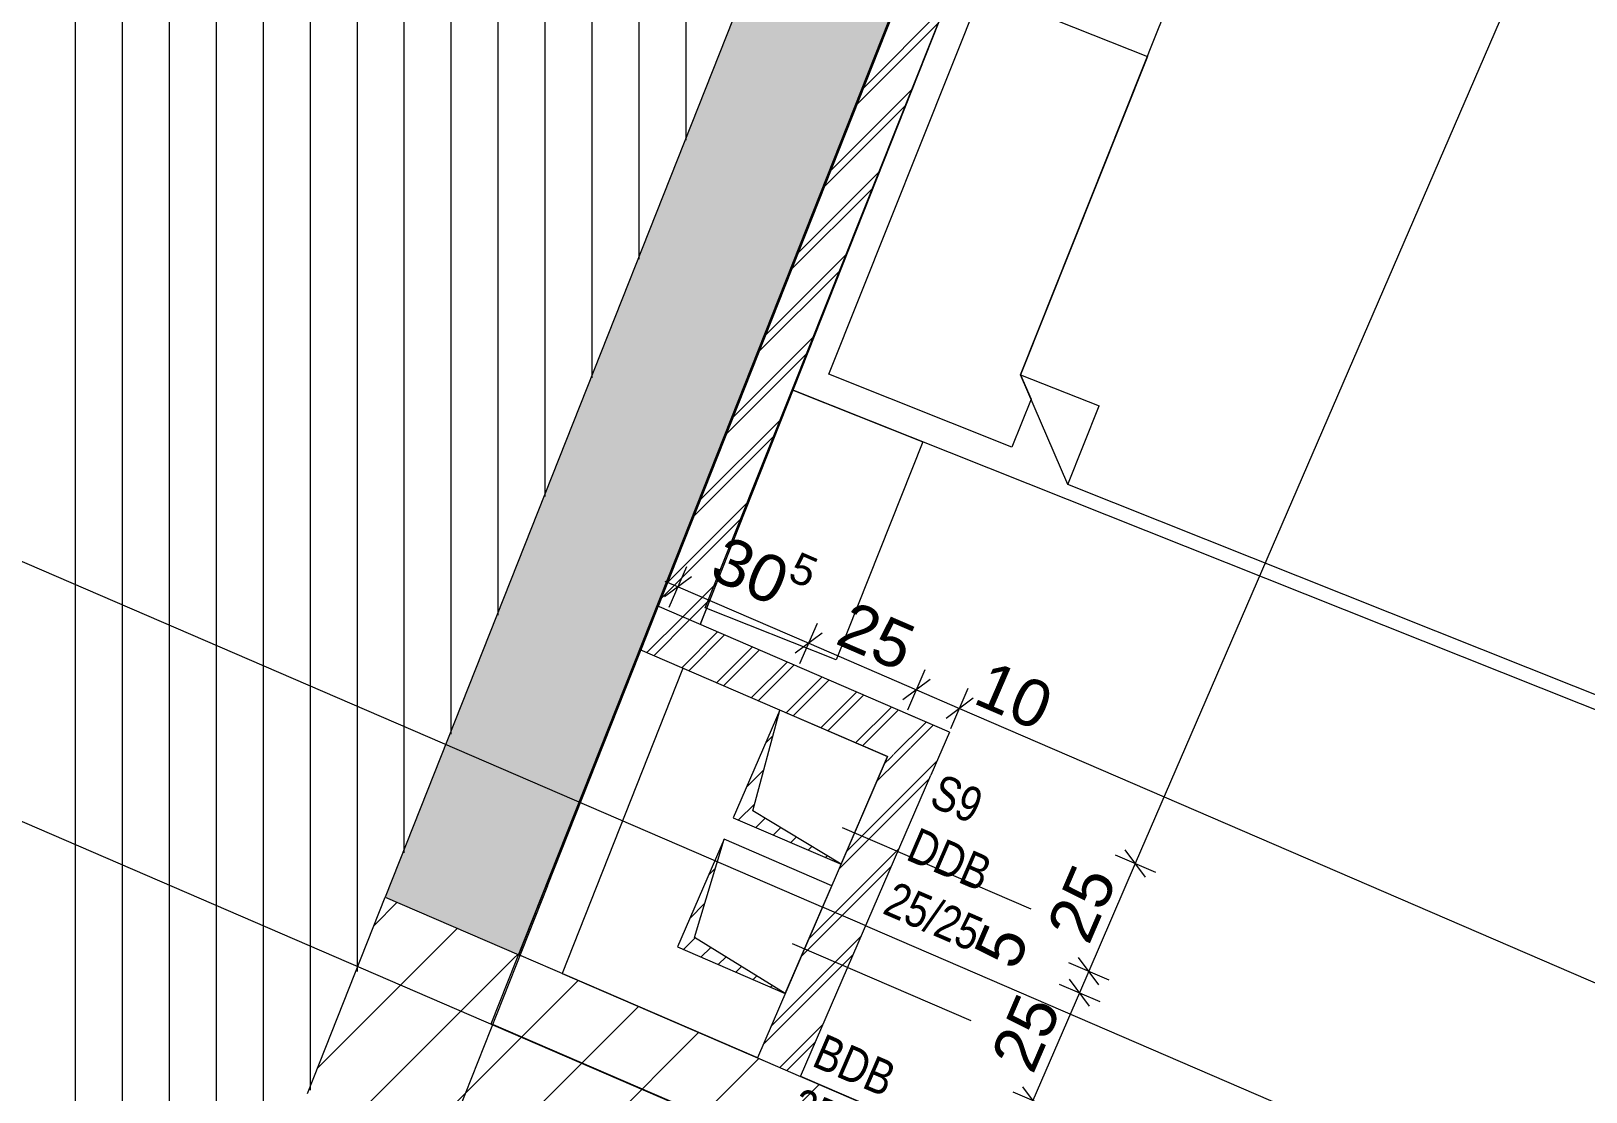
# Model space of a CAD drawing. Header units: millimetres. Extents: x 12535370 to 12566104, y 356204400 to 356234587.
# Drawn here: x 12538504 to 12541815, y 356213994 to 356216254 of the extents above; entities that cross this region are included whole.
import ezdxf
from ezdxf.enums import TextEntityAlignment as Align

# ---------------------------------------------------------------- set-up
doc = ezdxf.new("R2010")
doc.units = ezdxf.units.MM
doc.header["$MEASUREMENT"] = 0
doc.set_wipeout_variables(frame=1)
doc.linetypes.add('Dot & Dashed', pattern=[6702.78, 3527.78, -1763.89, 0, -1411.11])
doc.linetypes.add('Wipeout_Contour', pattern=[1000, 0, -1000])
for name, color, linetype in [('New_010 Aussenwände', 7, 'Continuous'), ('New_015 Innenwände', 7, 'Continuous'), ('New_035 Decken', 7, 'Continuous'), ('New_065 Möbel Einrichtung', 7, 'Continuous'), ('New_080 Raumdefinitionen', 7, 'Continuous'), ('New_110 Bemassungen Ausführung', 7, 'Continuous'), ('New_290 Raster _ Achsen', 7, 'Continuous')]:
    doc.layers.add(name, color=color, linetype=linetype)
for name, color, linetype, lineweight in [('New_010 Aussenwände_Pen_No__1', 7, 'Continuous', 13), ('New_010 Aussenwände_Pen_No__96', 8, 'Continuous', 13), ('New_015 Innenwände_Pen_No__1', 7, 'Continuous', 13), ('New_035 Decken_Pen_No__1', 7, 'Continuous', 13), ('New_065 Möbel Einrichtung_Pen_No__1', 7, 'Continuous', 13), ('New_110 Bemassungen Ausführung_Pen_No__1', 7, 'Continuous', 13), ('New_255 Plangrafiken_Pen_No__1', 7, 'Continuous', 13), ('New_255 Plangrafiken_Pen_No__39', 8, 'Continuous', 13), ('New_290 Raster _ Achsen_Pen_No__108', 7, 'Continuous', 13), ('New_HKLS1_Pen_No__21', 1, 'Continuous', 13), ('New_HKLS1_Pen_No__39', 8, 'Continuous', 13)]:
    doc.layers.add(name, color=color, linetype=linetype, lineweight=lineweight)
doc.styles.add('GENERATED_STYLE_1', font='arial.ttf')
doc.styles.add('GENERATED_STYLE_2', font='arial.ttf', dxfattribs={"width": 0.8})
doc.dimstyles.new('GENERATED_STYLE__1', dxfattribs={"dimtxt": 125, "dimasz": 47.5, "dimexe": 0.18, "dimexo": 2, "dimgap": 0, "dimtad": 1, "dimlfac": 0.001, "dimzin": 0, "dimdsep": 46, "dimtxsty": 'GENERATED_STYLE_1', "dimblk": 'ARROWHEAD_2', "dimblk1": 'ARROWHEAD_2', "dimblk2": 'ARROWHEAD_2', "dimcen": 0.09, "dimclrd": 7, "dimclre": 7, "dimclrt": 7, "dimadec": 0, "dimazin": 0, "dimtfac": 1, "dimtdec": 4, "dimtmove": 0, "dimatfit": 3, "dimfxl": 1, "dimtolj": 1, "dimtzin": 0, "dimarcsym": 0})
doc.dimstyles.new('GENERATED_STYLE__2', dxfattribs={"dimtxt": 100, "dimasz": 47.5, "dimexe": 0.18, "dimexo": 2, "dimgap": 0, "dimtad": 1, "dimlfac": 0.001, "dimzin": 0, "dimdsep": 46, "dimtxsty": 'GENERATED_STYLE_1', "dimblk": 'ARROWHEAD_2', "dimblk1": 'ARROWHEAD_2', "dimblk2": 'ARROWHEAD_2', "dimcen": 0.09, "dimclrd": 7, "dimclre": 7, "dimclrt": 7, "dimadec": 0, "dimazin": 0, "dimtfac": 1, "dimtdec": 4, "dimtmove": 0, "dimatfit": 3, "dimfxl": 1, "dimtolj": 1, "dimtzin": 0, "dimarcsym": 0})
doc.dimstyles.new('GENERATED_STYLE__3', dxfattribs={"dimtxt": 100, "dimasz": 47.5, "dimexe": 0.18, "dimexo": 2, "dimgap": 0, "dimtad": 1, "dimlfac": 0.001, "dimzin": 0, "dimdsep": 46, "dimtxsty": 'GENERATED_STYLE_1', "dimblk": 'ARROWHEAD_2', "dimblk1": 'ARROWHEAD_2', "dimblk2": 'ARROWHEAD_2', "dimcen": 0.09, "dimclrd": 7, "dimclre": 7, "dimclrt": 7, "dimadec": 0, "dimazin": 0, "dimtfac": 1, "dimtdec": 4, "dimtmove": 2, "dimatfit": 3, "dimfxl": 1, "dimtolj": 1, "dimtzin": 0, "dimarcsym": 0})
pattern_1 = [(45, (12240439.16, 356160438.36), (-91.92388, 91.92388), [])]
pattern_2 = [(45, (12240439.16, 356160438.356), (-53.033009, 53.033009), []), (45, (12240428.55, 356160448.96), (-53.033009, 53.033009), [])]
pattern_3 = [(45, (12240439.157, 356160438.356), (-26.5165043, 26.5165043), [])]

# ---------------------------------------------------------------- blocks, each defined once
blk = doc.blocks.new('*X22', base_point=(12240439.2, 356160438.4))
at = {"layer": 'New_255 Plangrafiken_Pen_No__39', "color": 8, "linetype": 'Continuous', "lineweight": 13}
for p, q in [((12538598.2, 356216433.6), (12538598.2, 356216183.6)), ((12538598.2, 356216433.6), (12538598.2, 356216183.6)), ((12538698.2, 356216433.6), (12538698.2, 356216183.6)), ((12538698.2, 356216433.6), (12538698.2, 356216183.6)), ((12538798.2, 356216433.6), (12538798.2, 356216183.6)), ((12538798.2, 356216433.6), (12538798.2, 356216183.6)), ((12538898.2, 356216433.6), (12538898.2, 356216183.6)), ((12538898.2, 356216433.6), (12538898.2, 356216183.6)), ((12538998.2, 356216433.6), (12538998.2, 356216183.6)), ((12538998.2, 356216433.6), (12538998.2, 356216183.6)), ((12539098.2, 356216433.6), (12539098.2, 356216183.6)), ((12539098.2, 356216433.6), (12539098.2, 356216183.6)), ((12539198.2, 356216433.6), (12539198.2, 356216183.6)), ((12539198.2, 356216433.6), (12539198.2, 356216183.6)), ((12539298.2, 356216433.6), (12539298.2, 356216183.6)), ((12539298.2, 356216433.6), (12539298.2, 356216183.6)), ((12539398.2, 356216433.6), (12539398.2, 356216183.6)), ((12539398.2, 356216433.6), (12539398.2, 356216183.6)), ((12539498.2, 356216433.6), (12539498.2, 356216183.6)), ((12539498.2, 356216433.6), (12539498.2, 356216183.6)), ((12539598.2, 356216433.6), (12539598.2, 356216183.6)), ((12539598.2, 356216433.6), (12539598.2, 356216183.6)), ((12539698.2, 356216433.6), (12539698.2, 356216183.6)), ((12539698.2, 356216433.6), (12539698.2, 356216183.6)), ((12539798.2, 356216433.6), (12539798.2, 356216183.6)), ((12539798.2, 356216433.6), (12539798.2, 356216183.6)), ((12539898.2, 356216433.6), (12539898.2, 356216183.6)), ((12539898.2, 356216433.6), (12539898.2, 356216183.6)), ((12538598.2, 356216183.6), (12538598.2, 356215933.6)), ((12538598.2, 356216183.6), (12538598.2, 356215933.6)), ((12538698.2, 356216183.6), (12538698.2, 356215933.6)), ((12538698.2, 356216183.6), (12538698.2, 356215933.6)), ((12538798.2, 356216183.6), (12538798.2, 356215933.6)), ((12538798.2, 356216183.6), (12538798.2, 356215933.6)), ((12538898.2, 356216183.6), (12538898.2, 356215933.6)), ((12538898.2, 356216183.6), (12538898.2, 356215933.6)), ((12538998.2, 356216183.6), (12538998.2, 356215933.6)), ((12538998.2, 356216183.6), (12538998.2, 356215933.6)), ((12539098.2, 356216183.6), (12539098.2, 356215933.6)), ((12539098.2, 356216183.6), (12539098.2, 356215933.6)), ((12539198.2, 356216183.6), (12539198.2, 356215933.6)), ((12539198.2, 356216183.6), (12539198.2, 356215933.6)), ((12539298.2, 356216183.6), (12539298.2, 356215933.6)), ((12539298.2, 356216183.6), (12539298.2, 356215933.6)), ((12539398.2, 356216183.6), (12539398.2, 356215933.6)), ((12539398.2, 356216183.6), (12539398.2, 356215933.6)), ((12539498.2, 356216183.6), (12539498.2, 356215933.6)), ((12539498.2, 356216183.6), (12539498.2, 356215933.6)), ((12539598.2, 356216183.6), (12539598.2, 356215933.6)), ((12539598.2, 356216183.6), (12539598.2, 356215933.6)), ((12539698.2, 356216183.6), (12539698.2, 356215933.6)), ((12539698.2, 356216183.6), (12539698.2, 356215933.6)), ((12539798.2, 356216183.6), (12539798.2, 356215933.6)), ((12539798.2, 356216183.6), (12539798.2, 356215933.6)), ((12539898.2, 356216183.6), (12539898.2, 356216021.7)), ((12539898.2, 356216183.6), (12539898.2, 356216021.7)), ((12538598.2, 356215933.6), (12538598.2, 356215683.6)), ((12538598.2, 356215933.6), (12538598.2, 356215683.6)), ((12538698.2, 356215933.6), (12538698.2, 356215683.6)), ((12538698.2, 356215933.6), (12538698.2, 356215683.6)), ((12538798.2, 356215933.6), (12538798.2, 356215683.6)), ((12538798.2, 356215933.6), (12538798.2, 356215683.6)), ((12538898.2, 356215933.6), (12538898.2, 356215683.6)), ((12538898.2, 356215933.6), (12538898.2, 356215683.6)), ((12538998.2, 356215933.6), (12538998.2, 356215683.6)), ((12538998.2, 356215933.6), (12538998.2, 356215683.6)), ((12539098.2, 356215933.6), (12539098.2, 356215683.6)), ((12539098.2, 356215933.6), (12539098.2, 356215683.6)), ((12539198.2, 356215933.6), (12539198.2, 356215683.6)), ((12539198.2, 356215933.6), (12539198.2, 356215683.6)), ((12539298.2, 356215933.6), (12539298.2, 356215683.6)), ((12539298.2, 356215933.6), (12539298.2, 356215683.6)), ((12539398.2, 356215933.6), (12539398.2, 356215683.6)), ((12539398.2, 356215933.6), (12539398.2, 356215683.6)), ((12539498.2, 356215933.6), (12539498.2, 356215683.6)), ((12539498.2, 356215933.6), (12539498.2, 356215683.6)), ((12539598.2, 356215933.6), (12539598.2, 356215683.6)), ((12539598.2, 356215933.6), (12539598.2, 356215683.6)), ((12539698.2, 356215933.6), (12539698.2, 356215683.6)), ((12539698.2, 356215933.6), (12539698.2, 356215683.6)), ((12539798.2, 356215933.6), (12539798.2, 356215768.6)), ((12539798.2, 356215933.6), (12539798.2, 356215768.6)), ((12538598.2, 356215683.6), (12538598.2, 356215433.6)), ((12538598.2, 356215683.6), (12538598.2, 356215433.6)), ((12538698.2, 356215683.6), (12538698.2, 356215433.6)), ((12538698.2, 356215683.6), (12538698.2, 356215433.6)), ((12538798.2, 356215683.6), (12538798.2, 356215433.6)), ((12538798.2, 356215683.6), (12538798.2, 356215433.6)), ((12538898.2, 356215683.6), (12538898.2, 356215433.6)), ((12538898.2, 356215683.6), (12538898.2, 356215433.6)), ((12538998.2, 356215683.6), (12538998.2, 356215433.6)), ((12538998.2, 356215683.6), (12538998.2, 356215433.6)), ((12539098.2, 356215683.6), (12539098.2, 356215433.6)), ((12539098.2, 356215683.6), (12539098.2, 356215433.6)), ((12539198.2, 356215683.6), (12539198.2, 356215433.6)), ((12539198.2, 356215683.6), (12539198.2, 356215433.6)), ((12539298.2, 356215683.6), (12539298.2, 356215433.6)), ((12539298.2, 356215683.6), (12539298.2, 356215433.6)), ((12539398.2, 356215683.6), (12539398.2, 356215433.6)), ((12539398.2, 356215683.6), (12539398.2, 356215433.6)), ((12539498.2, 356215683.6), (12539498.2, 356215433.6)), ((12539498.2, 356215683.6), (12539498.2, 356215433.6)), ((12539598.2, 356215683.6), (12539598.2, 356215433.6)), ((12539598.2, 356215683.6), (12539598.2, 356215433.6)), ((12539698.2, 356215683.6), (12539698.2, 356215515.6)), ((12539698.2, 356215683.6), (12539698.2, 356215515.6)), ((12538598.2, 356215433.6), (12538598.2, 356215183.6)), ((12538598.2, 356215433.6), (12538598.2, 356215183.6)), ((12538698.2, 356215433.6), (12538698.2, 356215183.6)), ((12538698.2, 356215433.6), (12538698.2, 356215183.6)), ((12538798.2, 356215433.6), (12538798.2, 356215183.6)), ((12538798.2, 356215433.6), (12538798.2, 356215183.6)), ((12538898.2, 356215433.6), (12538898.2, 356215183.6)), ((12538898.2, 356215433.6), (12538898.2, 356215183.6)), ((12538998.2, 356215433.6), (12538998.2, 356215183.6)), ((12538998.2, 356215433.6), (12538998.2, 356215183.6)), ((12539098.2, 356215433.6), (12539098.2, 356215183.6)), ((12539098.2, 356215433.6), (12539098.2, 356215183.6)), ((12539198.2, 356215433.6), (12539198.2, 356215183.6)), ((12539198.2, 356215433.6), (12539198.2, 356215183.6)), ((12539298.2, 356215433.6), (12539298.2, 356215183.6)), ((12539298.2, 356215433.6), (12539298.2, 356215183.6)), ((12539398.2, 356215433.6), (12539398.2, 356215183.6)), ((12539398.2, 356215433.6), (12539398.2, 356215183.6)), ((12539498.2, 356215433.6), (12539498.2, 356215183.6)), ((12539498.2, 356215433.6), (12539498.2, 356215183.6)), ((12539598.2, 356215433.6), (12539598.2, 356215262.5)), ((12539598.2, 356215433.6), (12539598.2, 356215262.5)), ((12538598.2, 356215183.6), (12538598.2, 356214933.6)), ((12538598.2, 356215183.6), (12538598.2, 356214933.6)), ((12538698.2, 356215183.6), (12538698.2, 356214933.6)), ((12538698.2, 356215183.6), (12538698.2, 356214933.6)), ((12538798.2, 356215183.6), (12538798.2, 356214933.6)), ((12538798.2, 356215183.6), (12538798.2, 356214933.6)), ((12538898.2, 356215183.6), (12538898.2, 356214933.6)), ((12538898.2, 356215183.6), (12538898.2, 356214933.6)), ((12538998.2, 356215183.6), (12538998.2, 356214933.6)), ((12538998.2, 356215183.6), (12538998.2, 356214933.6)), ((12539098.2, 356215183.6), (12539098.2, 356214933.6)), ((12539098.2, 356215183.6), (12539098.2, 356214933.6)), ((12539198.2, 356215183.6), (12539198.2, 356214933.6)), ((12539198.2, 356215183.6), (12539198.2, 356214933.6)), ((12539298.2, 356215183.6), (12539298.2, 356214933.6)), ((12539298.2, 356215183.6), (12539298.2, 356214933.6)), ((12539398.2, 356215183.6), (12539398.2, 356214933.6)), ((12539398.2, 356215183.6), (12539398.2, 356214933.6)), ((12539498.2, 356215183.6), (12539498.2, 356215009.5)), ((12539498.2, 356215183.6), (12539498.2, 356215009.5)), ((12538598.2, 356214933.6), (12538598.2, 356214683.6)), ((12538598.2, 356214933.6), (12538598.2, 356214683.6)), ((12538698.2, 356214933.6), (12538698.2, 356214683.6)), ((12538698.2, 356214933.6), (12538698.2, 356214683.6)), ((12538798.2, 356214933.6), (12538798.2, 356214683.6)), ((12538798.2, 356214933.6), (12538798.2, 356214683.6)), ((12538898.2, 356214933.6), (12538898.2, 356214683.6)), ((12538898.2, 356214933.6), (12538898.2, 356214683.6)), ((12538998.2, 356214933.6), (12538998.2, 356214683.6)), ((12538998.2, 356214933.6), (12538998.2, 356214683.6)), ((12539098.2, 356214933.6), (12539098.2, 356214683.6)), ((12539098.2, 356214933.6), (12539098.2, 356214683.6)), ((12539198.2, 356214933.6), (12539198.2, 356214683.6)), ((12539198.2, 356214933.6), (12539198.2, 356214683.6)), ((12539298.2, 356214933.6), (12539298.2, 356214683.6)), ((12539298.2, 356214933.6), (12539298.2, 356214683.6)), ((12539398.2, 356214933.6), (12539398.2, 356214756.4)), ((12539398.2, 356214933.6), (12539398.2, 356214756.4)), ((12538598.2, 356214683.6), (12538598.2, 356214433.6)), ((12538598.2, 356214683.6), (12538598.2, 356214433.6)), ((12538698.2, 356214683.6), (12538698.2, 356214433.6)), ((12538698.2, 356214683.6), (12538698.2, 356214433.6)), ((12538798.2, 356214683.6), (12538798.2, 356214433.6)), ((12538798.2, 356214683.6), (12538798.2, 356214433.6)), ((12538898.2, 356214683.6), (12538898.2, 356214433.6)), ((12538898.2, 356214683.6), (12538898.2, 356214433.6)), ((12538998.2, 356214683.6), (12538998.2, 356214433.6)), ((12538998.2, 356214683.6), (12538998.2, 356214433.6)), ((12539098.2, 356214683.6), (12539098.2, 356214433.6)), ((12539098.2, 356214683.6), (12539098.2, 356214433.6)), ((12539198.2, 356214683.6), (12539198.2, 356214433.6)), ((12539198.2, 356214683.6), (12539198.2, 356214433.6)), ((12539298.2, 356214683.6), (12539298.2, 356214503.4)), ((12539298.2, 356214683.6), (12539298.2, 356214503.4)), ((12538598.2, 356214433.6), (12538598.2, 356214183.6)), ((12538598.2, 356214433.6), (12538598.2, 356214183.6)), ((12538698.2, 356214433.6), (12538698.2, 356214183.6)), ((12538698.2, 356214433.6), (12538698.2, 356214183.6)), ((12538798.2, 356214433.6), (12538798.2, 356214183.6)), ((12538798.2, 356214433.6), (12538798.2, 356214183.6)), ((12538898.2, 356214433.6), (12538898.2, 356214183.6)), ((12538898.2, 356214433.6), (12538898.2, 356214183.6)), ((12538998.2, 356214433.6), (12538998.2, 356214183.6)), ((12538998.2, 356214433.6), (12538998.2, 356214183.6)), ((12539098.2, 356214433.6), (12539098.2, 356214183.6)), ((12539098.2, 356214433.6), (12539098.2, 356214183.6)), ((12539198.2, 356214433.6), (12539198.2, 356214250.3)), ((12539198.2, 356214433.6), (12539198.2, 356214250.3)), ((12538598.2, 356214183.6), (12538598.2, 356213933.6)), ((12538598.2, 356214183.6), (12538598.2, 356213933.6)), ((12538698.2, 356214183.6), (12538698.2, 356213933.6)), ((12538698.2, 356214183.6), (12538698.2, 356213933.6)), ((12538798.2, 356214183.6), (12538798.2, 356213933.6)), ((12538798.2, 356214183.6), (12538798.2, 356213933.6)), ((12538898.2, 356214183.6), (12538898.2, 356213933.6)), ((12538898.2, 356214183.6), (12538898.2, 356213933.6)), ((12538998.2, 356214183.6), (12538998.2, 356213933.6)), ((12538998.2, 356214183.6), (12538998.2, 356213933.6)), ((12539098.2, 356214183.6), (12539098.2, 356213997.3)), ((12539098.2, 356214183.6), (12539098.2, 356213997.3))]:
    blk.add_line(p, q, dxfattribs=at)
blk = doc.blocks.new('Fill_3', base_point=(12240439.2, 356160438.4))
at = {"layer": 'New_255 Plangrafiken_Pen_No__39', "color": 8, "linetype": 'Continuous', "lineweight": 13}
blk.add_blockref('*X22', (12240439.2, 356160438.4), dxfattribs=at)
blk = doc.blocks.new('Slab_1', base_point=(12544827.7, 356227634.6))
at = {"layer": 'New_035 Decken_Pen_No__1', "color": 7, "linetype": 'Continuous', "lineweight": 13, "flags": 128}
blk.add_lwpolyline([(12544827.7, 356227634.6), (12554819.4, 356223318.3), (12557454.5, 356206375.3), (12539483.6, 356214138.5), (12544758.3, 356227436.7)], close=True, dxfattribs=at)
blk = doc.blocks.new('Wall_1', base_point=(12539543.1, 356214285.7))
at = {"layer": 'New_010 Aussenwände_Pen_No__96', "linetype": 'Continuous', "lineweight": 13}
h = blk.add_hatch(dxfattribs=at)
h.set_pattern_fill('COMMON_BRICK', color=8, style=0, pattern_type=2)
h.set_pattern_definition(pattern_1)
h.paths.add_polyline_path([(12539092.7, 356213990.1), (12539543.1, 356214285.7), (12539258.4, 356214408.7)])
h = blk.add_hatch(dxfattribs=at)
h.set_pattern_fill('COMMON_BRICK', color=8, style=0, pattern_type=2)
h.set_pattern_definition(pattern_1)
h.paths.add_polyline_path([(12540667.6, 356213309.8), (12540846, 356213722.9), (12539543.1, 356214285.7), (12539092.7, 356213990.1)])
at = {"layer": 'New_010 Aussenwände_Pen_No__1', "color": 7, "linetype": 'Continuous', "lineweight": 13, "flags": 128}
blk.add_lwpolyline([(12540846, 356213722.9), (12539543.1, 356214285.7)], dxfattribs=at)
at = {"layer": 'New_015 Innenwände_Pen_No__1', "color": 7, "linetype": 'Continuous', "lineweight": 13}
blk.add_line((12539258.4, 356214408.7), (12539543.1, 356214285.7), dxfattribs=at)
at = {"layer": 'New_015 Innenwände_Pen_No__1', "color": 7, "linetype": 'Continuous', "lineweight": 13, "flags": 128}
blk.add_lwpolyline([(12539092.7, 356213990.1), (12539258.4, 356214408.7)], dxfattribs=at)
blk = doc.blocks.new('Wall_23', base_point=(12539543.1, 356214285.7))
at = {"layer": 'New_015 Innenwände', "linetype": 'Continuous', "lineweight": 0, "true_color": 0x000000}
h = blk.add_hatch(dxfattribs=at)
h.set_pattern_fill('BETON_BEWEHRT_SN46', color=18, style=0, pattern_type=2)
h.set_pattern_definition([(113.402274, (12240439.16, 356160438.36), (91.773886, 39.718432), [30, -20]), (113.402274, (12240393.27, 356160418.5), (91.773886, 39.718432), [100, 0])])
h.paths.add_polyline_path([(12539543.1, 356214285.7), (12542284.9, 356221211.5), (12541997.5, 356221327.8), (12539258.4, 356214408.7)])
at = {"layer": 'New_015 Innenwände_Pen_No__1', "color": 7, "linetype": 'Continuous', "lineweight": 13}
blk.add_line((12539258.4, 356214408.7), (12539543.1, 356214285.7), dxfattribs=at)
at = {"layer": 'New_015 Innenwände_Pen_No__1', "color": 7, "linetype": 'Continuous', "lineweight": 13, "flags": 128}
for points in [[(12541997.5, 356221327.8), (12539258.4, 356214408.7)], [(12539543.1, 356214285.7), (12542284.9, 356221211.5)]]:
    blk.add_lwpolyline(points, dxfattribs=at)
blk = doc.blocks.new('Wall_27', base_point=(12539800.6, 356214936.3))
at = {"color": 254, "linetype": 'Wipeout_Contour', "lineweight": 0, "ltscale": 1425750423.837663}
blk.add_wipeout([(12539893.6, 356214899.4), (12541484, 356218916.7), (12541392.1, 356218956.4), (12539800.6, 356214936.3)], dxfattribs=at).dxf.layer = 'New_015 Innenwände'
at = {"layer": 'New_015 Innenwände', "linetype": 'Continuous', "lineweight": 0, "true_color": 0x000000}
h = blk.add_hatch(dxfattribs=at)
h.set_pattern_fill('INSULATION', color=18, style=0, pattern_type=2)
h.set_pattern_definition(pattern_2)
h.paths.add_polyline_path([(12539893.6, 356214899.4), (12541484, 356218916.7), (12541392.1, 356218956.4), (12539800.6, 356214936.3)])
at = {"layer": 'New_015 Innenwände_Pen_No__1', "color": 7, "linetype": 'Continuous', "lineweight": 13, "flags": 128}
for points in [[(12541392.1, 356218956.4), (12539800.6, 356214936.3)], [(12539893.6, 356214899.4), (12541484, 356218916.7)], [(12539800.6, 356214936.3), (12539893.6, 356214899.4)]]:
    blk.add_lwpolyline(points, dxfattribs=at)
blk = doc.blocks.new('Wall_71', base_point=(12539800.6, 356214936.3))
at = {"color": 254, "linetype": 'Wipeout_Contour', "lineweight": 0, "ltscale": 1069306152.461594}
blk.add_wipeout([(12540328.2, 356214708.3), (12540420, 356214668.7), (12540459.7, 356214760.5)], dxfattribs=at).dxf.layer = 'New_015 Innenwände'
at = {"layer": 'New_015 Innenwände', "linetype": 'Continuous', "lineweight": 0, "true_color": 0x000000}
h = blk.add_hatch(dxfattribs=at)
h.set_pattern_fill('INSULATION', color=18, style=0, pattern_type=2)
h.set_pattern_definition(pattern_2)
h.paths.add_polyline_path([(12540328.2, 356214708.3), (12540420, 356214668.7), (12540459.7, 356214760.5)])
at = {"color": 254, "linetype": 'Wipeout_Contour', "lineweight": 0, "ltscale": 1425742115.434504}
blk.add_wipeout([(12540367.9, 356214800.1), (12539837.5, 356215029.3), (12539800.6, 356214936.3), (12540328.2, 356214708.3)], dxfattribs=at).dxf.layer = 'New_015 Innenwände'
at = {"layer": 'New_015 Innenwände', "linetype": 'Continuous', "lineweight": 0, "true_color": 0x000000}
h = blk.add_hatch(dxfattribs=at)
h.set_pattern_fill('INSULATION', color=18, style=0, pattern_type=2)
h.set_pattern_definition(pattern_2)
h.paths.add_polyline_path([(12540367.9, 356214800.1), (12539837.5, 356215029.3), (12539800.6, 356214936.3), (12540328.2, 356214708.3)])
at = {"layer": 'New_015 Innenwände_Pen_No__1', "color": 7, "linetype": 'Continuous', "lineweight": 13, "flags": 128}
blk.add_lwpolyline([(12539800.6, 356214936.3), (12539837.5, 356215029.3)], dxfattribs=at)
at = {"color": 254, "linetype": 'Wipeout_Contour', "lineweight": 0, "ltscale": 1069306282.152613}
blk.add_wipeout([(12540367.9, 356214800.1), (12540328.2, 356214708.3), (12540459.7, 356214760.5)], dxfattribs=at).dxf.layer = 'New_015 Innenwände'
at = {"layer": 'New_015 Innenwände', "linetype": 'Continuous', "lineweight": 0, "true_color": 0x000000}
h = blk.add_hatch(dxfattribs=at)
h.set_pattern_fill('INSULATION', color=18, style=0, pattern_type=2)
h.set_pattern_definition(pattern_2)
h.paths.add_polyline_path([(12540367.9, 356214800.1), (12540328.2, 356214708.3), (12540459.7, 356214760.5)])
at = {"layer": 'New_015 Innenwände_Pen_No__1', "color": 7, "linetype": 'Continuous', "lineweight": 13, "flags": 128}
for points in [[(12540459.7, 356214760.5), (12539837.5, 356215029.3)], [(12539800.6, 356214936.3), (12540328.2, 356214708.3)], [(12540459.7, 356214760.5), (12540420, 356214668.7)]]:
    blk.add_lwpolyline(points, dxfattribs=at)
blk = doc.blocks.new('Wall_72', base_point=(12540328.2, 356214708.3))
at = {"color": 254, "linetype": 'Wipeout_Contour', "lineweight": 0, "ltscale": 1425740134.168437}
blk.add_wipeout([(12540328.2, 356214708.3), (12540050.9, 356214066.4), (12540142.7, 356214026.7), (12540420, 356214668.7)], dxfattribs=at).dxf.layer = 'New_015 Innenwände'
at = {"layer": 'New_015 Innenwände', "linetype": 'Continuous', "lineweight": 0, "true_color": 0x000000}
h = blk.add_hatch(dxfattribs=at)
h.set_pattern_fill('INSULATION', color=18, style=0, pattern_type=2)
h.set_pattern_definition(pattern_2)
h.paths.add_polyline_path([(12540328.2, 356214708.3), (12540050.9, 356214066.4), (12540142.7, 356214026.7), (12540420, 356214668.7)])
at = {"layer": 'New_015 Innenwände_Pen_No__1', "color": 7, "linetype": 'Continuous', "lineweight": 13, "flags": 128}
for points in [[(12540328.2, 356214708.3), (12540050.9, 356214066.4)], [(12540142.7, 356214026.7), (12540420, 356214668.7)], [(12540050.9, 356214066.4), (12540142.7, 356214026.7)]]:
    blk.add_lwpolyline(points, dxfattribs=at)
blk = doc.blocks.new('Bett Gruppe 25[35]', base_point=(12540495.1, 356216418.8))
at = {"layer": 'New_065 Möbel Einrichtung_Pen_No__1', "color": 7, "linetype": 'Continuous', "lineweight": 13}
for p, q in [((12540865.3, 356217347.7), (12541050.5, 356217812.2)), ((12541050.5, 356217812.2), (12541329.1, 356217701.1)), ((12541329.1, 356217701.1), (12541144, 356217236.6)), ((12540124.8, 356215489.8), (12540865.3, 356217347.7)), ((12541144, 356217236.6), (12540865.3, 356217347.7)), ((12540865.3, 356217347.7), (12542723.2, 356216607.2)), ((12541196.3, 356216989.7), (12541430.2, 356217090.3)), ((12541430.2, 356217090.3), (12541363.5, 356216923.1)), ((12541430.2, 356217090.3), (12542684.2, 356216590.5)), ((12540903.8, 356216255.9), (12541196.3, 356216989.7)), ((12541196.3, 356216989.7), (12541363.5, 356216923.1)), ((12542723.2, 356216607.2), (12541982.7, 356214749.4)), ((12542684.2, 356216590.5), (12542325.1, 356215689.4)), ((12540611.3, 356215522), (12540903.8, 356216255.9)), ((12542325.1, 356215689.4), (12541965.9, 356214788.3)), ((12540711.9, 356215288.2), (12540611.3, 356215522)), ((12540611.3, 356215522), (12540778.5, 356215455.4)), ((12539939.7, 356215025.4), (12540124.8, 356215489.8)), ((12540124.8, 356215489.8), (12540403.5, 356215378.8)), ((12541982.7, 356214749.4), (12540124.8, 356215489.8)), ((12540711.9, 356215288.2), (12540778.5, 356215455.4)), ((12540403.5, 356215378.8), (12540218.4, 356214914.3)), ((12541965.9, 356214788.3), (12540711.9, 356215288.2)), ((12540218.4, 356214914.3), (12539939.7, 356215025.4))]:
    blk.add_line(p, q, dxfattribs=at)
at = {"layer": 'New_065 Möbel Einrichtung_Pen_No__1', "color": 7, "linetype": 'Continuous', "lineweight": 13, "flags": 128}
for points in [[(12540926, 356216311.6), (12540573, 356216452.3), (12540898.9, 356217269.8), (12541289, 356217114.3), (12541248.3, 356217012.1), (12541196.3, 356216989.7)], [(12540611.3, 356215522), (12540633.7, 356215470), (12540592.9, 356215367.9), (12540202.8, 356215523.4), (12540528.6, 356216340.8), (12540881.6, 356216200.1)]]:
    blk.add_lwpolyline(points, close=True, dxfattribs=at)
blk = doc.blocks.new('Standard grid marker[58]', base_point=(12537215.3, 356215118.3))
at = {"layer": 'New_290 Raster _ Achsen_Pen_No__108', "color": 7, "linetype": 'Dot & Dashed', "lineweight": 13}
blk.add_line((12538133.3, 356214721.8), (12559136.8, 356205648.6), dxfattribs=at)
at = {"layer": 'New_290 Raster _ Achsen_Pen_No__108', "color": 7, "lineweight": 13, "style": 'GENERATED_STYLE_1'}
for tag, p in [('AC_MarkerText_1_0', (12537098, 356215253.8)), ('AC_MarkerText_1_1', (12560258.8, 356205248.7))]:
    blk.add_attdef(tag, text='', height=150, rotation=336.6365, dxfattribs=at).set_placement(p, align=Align.TOP_CENTER)
blk = doc.blocks.new('Standard grid marker[65]', base_point=(12539230.2, 356213489.9))
at = {"layer": 'New_290 Raster _ Achsen_Pen_No__108', "color": 7, "linetype": 'Dot & Dashed', "lineweight": 13}
for q in [(12547078.2, 356233305.9), (12539230.2, 356213489.9)]:
    blk.add_line((12539603.7, 356214432.9), q, dxfattribs=at)
blk.add_point((12539603.7, 356214432.9), dxfattribs=at)
blk.add_point((12539603.7, 356214432.9), dxfattribs=at)
at = {"layer": 'New_290 Raster _ Achsen_Pen_No__108', "color": 7, "lineweight": 13, "style": 'GENERATED_STYLE_1'}
for tag, p in [('AC_MarkerText_1_1', (12547559.5, 356234477.6)), ('AC_MarkerText_1_0', (12539209.1, 356213393.3))]:
    blk.add_attdef(tag, text='', height=150, rotation=336.6365, dxfattribs=at).set_placement(p, align=Align.TOP_CENTER)
blk = doc.blocks.new('Standard grid marker[66]', base_point=(12537423.5, 356215582.6))
at = {"layer": 'New_290 Raster _ Achsen_Pen_No__108', "color": 7, "linetype": 'Dot & Dashed', "lineweight": 13}
blk.add_line((12538341.5, 356215186.1), (12559338.5, 356206115.7), dxfattribs=at)
at = {"layer": 'New_290 Raster _ Achsen_Pen_No__108', "color": 7, "lineweight": 13, "style": 'GENERATED_STYLE_1'}
for tag, p in [('AC_MarkerText_1_0', (12537306.2, 356215718.1)), ('AC_MarkerText_1_1', (12560460.5, 356205715.8))]:
    blk.add_attdef(tag, text='', height=150, rotation=336.6365, dxfattribs=at).set_placement(p, align=Align.TOP_CENTER)
blk = doc.blocks.new('*D242', base_point=(12240439.2, 356160438.4))
at = {"layer": 'New_110 Bemassungen Ausführung_Pen_No__1', "color": 7, "linetype": 'Continuous', "lineweight": 13, "transparency": 16777216}
for p, q in [((12542497, 356228403.9), (12542453.9, 356228461.8)), ((12542475.4, 356228432.9), (12542487.6, 356228460.9)), ((12536685.6, 356215029.9), (12542475.4, 356228432.9)), ((12542518.5, 356228414.3), (12542432.4, 356228451.4)), ((12536728.6, 356215011.4), (12536642.6, 356215048.5)), ((12536664.1, 356215058.9), (12536707.1, 356215001)), ((12536673.5, 356215001.9), (12536685.6, 356215029.9))]:
    blk.add_line(p, q, dxfattribs=at)
at = {"layer": 'New_110 Bemassungen Ausführung_Pen_No__1', "color": 7, "lineweight": 13, "transparency": 16777216, "insert": (12539472.5, 356221544.4), "char_height": 125, "attachment_point": 7, "rotation": 66.6365, "style": 'GENERATED_STYLE_1'}
blk.add_mtext('\\A1;{\\pql;\\fArial|b0|i0|c0|p0;\\W1.000000;14,60}', dxfattribs=at)
blk = doc.blocks.new('ARROWHEAD_2')
at = {"color": 0, "linetype": 'Continuous', "lineweight": 0}
for p, q in [((0, 0), (-1, 0)), ((-0.378, -0.655), (0.378, 0.655))]:
    blk.add_line(p, q, dxfattribs=at)
blk = doc.blocks.new('*D291', base_point=(12240439.2, 356160438.4))
at = {"layer": 'New_110 Bemassungen Ausführung_Pen_No__1', "color": 7, "linetype": 'Continuous', "lineweight": 13, "transparency": 16777216}
for p, q in [((12542708.4, 356218769), (12542609.3, 356218539.5)), ((12542566.3, 356218558.1), (12542652.3, 356218520.9)), ((12542630.8, 356218510.6), (12542587.8, 356218568.5)), ((12542609.3, 356218539.5), (12540855.8, 356214480.4)), ((12540812.8, 356214499), (12540898.9, 356214461.8)), ((12540877.4, 356214451.5), (12540834.3, 356214509.4)), ((12540855.8, 356214480.4), (12540756.7, 356214250.9))]:
    blk.add_line(p, q, dxfattribs=at)
at = {"layer": 'New_110 Bemassungen Ausführung_Pen_No__1', "color": 7, "lineweight": 13, "transparency": 16777216, "insert": (12541661.3, 356216395.4), "char_height": 100, "attachment_point": 7, "rotation": 66.6365, "style": 'GENERATED_STYLE_1'}
blk.add_mtext('\\A1;{\\pql;\\fArial|b0|i0|c0|p0;\\W1.000000;4,42}', dxfattribs=at)
blk = doc.blocks.new('*D292', base_point=(12240439.2, 356160438.4))
at = {"layer": 'New_110 Bemassungen Ausführung_Pen_No__1', "color": 7, "linetype": 'Continuous', "lineweight": 13, "transparency": 16777216}
for p, q in [((12540812.8, 356214499), (12540898.9, 356214461.8)), ((12540877.4, 356214451.5), (12540834.3, 356214509.4)), ((12540855.8, 356214480.4), (12540756.7, 356214250.9)), ((12540713.7, 356214269.5), (12540799.7, 356214232.3)), ((12540778.2, 356214222), (12540735.1, 356214279.9)), ((12540756.7, 356214250.9), (12540736.9, 356214205))]:
    blk.add_line(p, q, dxfattribs=at)
at = {"layer": 'New_110 Bemassungen Ausführung_Pen_No__1', "color": 7, "lineweight": 13, "transparency": 16777216, "insert": (12540757.6, 356214303.6), "char_height": 100, "attachment_point": 7, "rotation": 66.6365, "style": 'GENERATED_STYLE_1'}
blk.add_mtext('\\A1;{\\pql;\\fArial|b0|i0|c0|p0;\\W1.000000;25}', dxfattribs=at)
blk = doc.blocks.new('*D293', base_point=(12240439.2, 356160438.4))
at = {"layer": 'New_110 Bemassungen Ausführung_Pen_No__1', "color": 7, "linetype": 'Continuous', "lineweight": 13, "transparency": 16777216}
for p, q in [((12540713.7, 356214269.5), (12540799.7, 356214232.3)), ((12540778.2, 356214222), (12540735.1, 356214279.9)), ((12540693.8, 356214223.6), (12540779.9, 356214186.4)), ((12540758.4, 356214176.1), (12540715.3, 356214234)), ((12540756.7, 356214250.9), (12540736.9, 356214205))]:
    blk.add_line(p, q, dxfattribs=at)
blk = doc.blocks.new('*D294', base_point=(12240439.2, 356160438.4))
at = {"layer": 'New_110 Bemassungen Ausführung_Pen_No__1', "color": 7, "linetype": 'Continuous', "lineweight": 13, "transparency": 16777216}
for p, q in [((12540693.8, 356214223.6), (12540779.9, 356214186.4)), ((12540758.4, 356214176.1), (12540715.3, 356214234)), ((12540756.7, 356214250.9), (12540736.9, 356214205)), ((12540736.9, 356214205), (12540637.7, 356213975.5)), ((12540659.2, 356213946.6), (12540616.2, 356214004.5))]:
    blk.add_line(p, q, dxfattribs=at)
at = {"layer": 'New_110 Bemassungen Ausführung_Pen_No__1', "color": 7, "lineweight": 13, "transparency": 16777216, "char_height": 100, "attachment_point": 7, "rotation": 66.6365, "style": 'GENERATED_STYLE_1'}
for s, insert in [('\\A1;{\\pql;\\fArial|b0|i0|c0|p0;\\W1.000000;5}', (12540602.3, 356214248.9)), ('\\A1;{\\pql;\\fArial|b0|i0|c0|p0;\\W1.000000;25}', (12540638.7, 356214028.2))]:
    blk.add_mtext(s, dxfattribs=dict(at, insert=insert))
blk = doc.blocks.new('*D295', base_point=(12240439.2, 356160438.4))
at = {"layer": 'New_110 Bemassungen Ausführung_Pen_No__1', "color": 7, "linetype": 'Continuous', "lineweight": 13, "transparency": 16777216}
for p, q in [((12540736.9, 356214205), (12540637.7, 356213975.5)), ((12540594.7, 356213994.1), (12540680.7, 356213956.9)), ((12540659.2, 356213946.6), (12540616.2, 356214004.5)), ((12540637.7, 356213975.5), (12540578.5, 356213838.5)), ((12540535.5, 356213857.1), (12540621.5, 356213819.9)), ((12540557, 356213867.4), (12540600, 356213809.5)), ((12540578.5, 356213838.5), (12540566.4, 356213810.4))]:
    blk.add_line(p, q, dxfattribs=at)
at = {"layer": 'New_110 Bemassungen Ausführung_Pen_No__1', "color": 7, "lineweight": 13, "transparency": 16777216, "insert": (12540492.5, 356213689.8), "char_height": 100, "attachment_point": 7, "rotation": 66.6365, "style": 'GENERATED_STYLE_1'}
blk.add_mtext('\\A1;{\\pql;\\fArial|b0|i0|c0|p0;\\W1.000000;15}', dxfattribs=at)
blk = doc.blocks.new('*D303', base_point=(12240439.2, 356160438.4))
at = {"layer": 'New_110 Bemassungen Ausführung_Pen_No__1', "color": 7, "linetype": 'Continuous', "lineweight": 13, "transparency": 16777216}
for p, q in [((12539910.9, 356215091.6), (12539853, 356215048.5)), ((12539853.9, 356215082.2), (12539881.9, 356215070.1)), ((12539863.3, 356215027), (12539900.5, 356215113.1)), ((12539881.9, 356215070.1), (12540160.2, 356214949.8)), ((12540141.6, 356214906.8), (12540178.8, 356214992.9)), ((12540189.2, 356214971.4), (12540131.3, 356214928.3)), ((12540160.2, 356214949.8), (12540389.7, 356214850.7))]:
    blk.add_line(p, q, dxfattribs=at)
at = {"layer": 'New_110 Bemassungen Ausführung_Pen_No__1', "color": 7, "lineweight": 13, "transparency": 16777216, "insert": (12539933.4, 356215062.8), "char_height": 100, "attachment_point": 7, "rotation": 336.6365, "style": 'GENERATED_STYLE_1'}
blk.add_mtext('\\A1;{\\pql;\\fArial|b0|i0|c0|p0;\\W1.000000;30\\fArial|b0|i0|c0|p0;\\W1.000000;\\A1{\\H.66x;\\S5^  ;}}', dxfattribs=at)
blk = doc.blocks.new('*D304', base_point=(12240439.2, 356160438.4))
at = {"layer": 'New_110 Bemassungen Ausführung_Pen_No__1', "color": 7, "linetype": 'Continuous', "lineweight": 13, "transparency": 16777216}
for p, q in [((12540189.2, 356214971.4), (12540131.3, 356214928.3)), ((12540160.2, 356214949.8), (12540389.7, 356214850.7)), ((12540371.1, 356214807.7), (12540408.3, 356214893.7)), ((12540418.7, 356214872.2), (12540360.8, 356214829.1)), ((12540389.7, 356214850.7), (12540481.5, 356214811))]:
    blk.add_line(p, q, dxfattribs=at)
at = {"layer": 'New_110 Bemassungen Ausführung_Pen_No__1', "color": 7, "lineweight": 13, "transparency": 16777216, "insert": (12540212.9, 356214948.9), "char_height": 100, "attachment_point": 7, "rotation": 336.6365, "style": 'GENERATED_STYLE_1'}
blk.add_mtext('\\A1;{\\pql;\\fArial|b0|i0|c0|p0;\\W1.000000;25}', dxfattribs=at)
blk = doc.blocks.new('*D305', base_point=(12240439.2, 356160438.4))
at = {"layer": 'New_110 Bemassungen Ausführung_Pen_No__1', "color": 7, "linetype": 'Continuous', "lineweight": 13, "transparency": 16777216}
for p, q in [((12540418.7, 356214872.2), (12540360.8, 356214829.1)), ((12540389.7, 356214850.7), (12540481.5, 356214811)), ((12540463, 356214768), (12540500.1, 356214854.1)), ((12540510.5, 356214832.6), (12540452.6, 356214789.5)), ((12540481.5, 356214811), (12547655.1, 356211712.2))]:
    blk.add_line(p, q, dxfattribs=at)
blk = doc.blocks.new('*D306', base_point=(12240439.2, 356160438.4))
at = {"layer": 'New_110 Bemassungen Ausführung_Pen_No__1', "color": 7, "linetype": 'Continuous', "lineweight": 13, "transparency": 16777216}
for p, q in [((12540510.5, 356214832.6), (12540452.6, 356214789.5)), ((12540481.5, 356214811), (12547655.1, 356211712.2)), ((12547684.1, 356211733.7), (12547626.2, 356211690.6))]:
    blk.add_line(p, q, dxfattribs=at)
at = {"layer": 'New_110 Bemassungen Ausführung_Pen_No__1', "color": 7, "lineweight": 13, "transparency": 16777216, "char_height": 100, "attachment_point": 7, "rotation": 336.6365, "style": 'GENERATED_STYLE_1'}
for s, insert in [('\\A1;{\\pql;\\fArial|b0|i0|c0|p0;\\W1.000000;10}', (12540506.1, 356214822.2)), ('\\A1;{\\pql;\\fArial|b0|i0|c0|p0;\\W1.000000;7,81\\fArial|b0|i0|c0|p0;\\W1.000000;\\A1{\\H.66x;\\S5^  ;}}', (12543921.1, 356213320.9))]:
    blk.add_mtext(s, dxfattribs=dict(at, insert=insert))
blk = doc.blocks.new('*D307', base_point=(12240439.2, 356160438.4))
at = {"layer": 'New_110 Bemassungen Ausführung_Pen_No__1', "color": 7, "linetype": 'Continuous', "lineweight": 13, "transparency": 16777216}
for p, q in [((12540481.5, 356214811), (12547655.1, 356211712.2)), ((12547636.5, 356211669.1), (12547673.7, 356211755.2)), ((12547684.1, 356211733.7), (12547626.2, 356211690.6)), ((12547655.1, 356211712.2), (12547838.7, 356211632.8)), ((12547820.1, 356211589.8), (12547857.3, 356211675.9)), ((12547809.8, 356211611.3), (12547867.7, 356211654.4)), ((12547838.7, 356211632.8), (12547866.8, 356211620.7))]:
    blk.add_line(p, q, dxfattribs=at)
at = {"layer": 'New_110 Bemassungen Ausführung_Pen_No__1', "color": 7, "lineweight": 13, "transparency": 16777216, "insert": (12547684.8, 356211721.1), "char_height": 100, "attachment_point": 7, "rotation": 336.6365, "style": 'GENERATED_STYLE_1'}
blk.add_mtext('\\A1;{\\pql;\\fArial|b0|i0|c0|p0;\\W1.000000;20}', dxfattribs=at)

msp = doc.modelspace()

# ---------------------------------------------------------------- linework, layer by layer
at = {"layer": 'New_080 Raumdefinitionen', "color": 21, "linetype": 'Continuous', "lineweight": 0, "true_color": 0xffa8a8, "flags": 128}
msp.add_lwpolyline([(12539634.949, 356214246.071), (12542286.918, 356213100.464), (12544425.585, 356218051.336), (12541618.202, 356219264.079)], close=True, dxfattribs=at)

# ---------------------------------------------------------------- block references
at = {"layer": 'New_035 Decken', "color": 7, "linetype": 'Continuous', "lineweight": 13}
msp.add_blockref('Slab_1', (12544827.671, 356227634.587), dxfattribs=at)
at = {"layer": 'New_255 Plangrafiken_Pen_No__39', "color": 8, "linetype": 'Continuous', "lineweight": 13}
msp.add_blockref('Fill_3', (12240439.157, 356160438.356), dxfattribs=at)

# ---------------------------------------------------------------- next in the draw order: block references
at = {"layer": 'New_010 Aussenwände', "color": 7, "lineweight": 13}
msp.add_blockref('Wall_1', (12539543.104, 356214285.746), dxfattribs=at)

# ---------------------------------------------------------------- next in the draw order: block references
at = {"layer": 'New_015 Innenwände', "color": 7, "lineweight": 13}
msp.add_blockref('Wall_23', (12539543.104, 356214285.746), dxfattribs=at)

# ---------------------------------------------------------------- next in the draw order: dimensions: what is measured, and where the dimension line sits
at = {"layer": 'New_110 Bemassungen Ausführung', "color": 7, "linetype": 'Continuous', "lineweight": 13}
dim = msp.add_linear_dim(base=(12547838.717, 356211632.847), p1=(12547316.308, 356210927.851), p2=(12547499.909, 356210848.539), angle=336.636458, dimstyle='GENERATED_STYLE__2', dxfattribs=at)
dim.commit()
dim.dimension.update_dxf_attribs({"geometry": '*D307', "text_midpoint": (12547774.52, 356211736.831), "dimtype": 160, "text_rotation": 336.636458})

# ---------------------------------------------------------------- next in the draw order: block references
at = {"layer": 'New_015 Innenwände', "color": 7, "lineweight": 13}
msp.add_blockref('Wall_27', (12539800.627, 356214936.251), dxfattribs=at)

# ---------------------------------------------------------------- next in the draw order: block references
msp.add_blockref('Wall_71', (12539800.627, 356214936.251), dxfattribs=at)

# ---------------------------------------------------------------- next in the draw order: block references
msp.add_blockref('Wall_72', (12540328.244, 356214708.329), dxfattribs=at)
at = {"layer": 'New_065 Möbel Einrichtung', "color": 7, "linetype": 'Continuous', "lineweight": 13}
msp.add_blockref('Bett Gruppe 25[35]', (12540495.086, 356216418.781), dxfattribs=at)

# ---------------------------------------------------------------- next in the draw order: hatches: boundary and pattern name
at = {"layer": 'New_HKLS1_Pen_No__39', "linetype": 'Continuous', "lineweight": 13}
h = msp.add_hatch(dxfattribs=at)
h.set_pattern_fill('FEUERFESTER_STEIN', color=8, style=0, pattern_type=2)
h.set_pattern_definition(pattern_3)
h.paths.add_polyline_path([(12540098.742, 356214807.47), (12539999.601, 356214577.968), (12540229.103, 356214478.827), (12540040.858, 356214592.984)])
h = msp.add_hatch(dxfattribs=at)
h.set_pattern_fill('FEUERFESTER_STEIN', color=8, style=0, pattern_type=2)
h.set_pattern_definition(pattern_3)
h.paths.add_polyline_path([(12539979.777, 356214532.077), (12539880.636, 356214302.576), (12540110.138, 356214203.435), (12539916.944, 356214322.994)])

# ---------------------------------------------------------------- next in the draw order: linework, layer by layer
at = {"layer": 'New_255 Plangrafiken_Pen_No__1', "color": 7, "linetype": 'Continuous', "lineweight": 13}
for p, q in [((12540231.54, 356214557.444), (12540633.535, 356214383.789)), ((12540124.785, 356214310.316), (12540505.183, 356214145.99))]:
    msp.add_line(p, q, dxfattribs=at)
at = {"layer": 'New_HKLS1_Pen_No__21', "color": 1, "linetype": 'Continuous', "lineweight": 13}
for points in [[(12539999.601, 356214577.968), (12540229.103, 356214478.827), (12540328.244, 356214708.329), (12540098.742, 356214807.47)], [(12539880.636, 356214302.576), (12540110.138, 356214203.435), (12540209.279, 356214432.936), (12539979.777, 356214532.077)]]:
    msp.add_lwpolyline(points, close=True, dxfattribs=at)
at = {"layer": 'New_HKLS1_Pen_No__21', "color": 1, "linetype": 'Continuous', "lineweight": 13, "flags": 128}
for points in [[(12540098.742, 356214807.47), (12539999.601, 356214577.968), (12540229.103, 356214478.827), (12540040.858, 356214592.984)], [(12539979.777, 356214532.077), (12539880.636, 356214302.576), (12540110.138, 356214203.435), (12539916.944, 356214322.994)]]:
    msp.add_lwpolyline(points, close=True, dxfattribs=at)

# ---------------------------------------------------------------- next in the draw order: block references
at = {"layer": 'New_290 Raster _ Achsen', "color": 7, "linetype": 'Continuous', "lineweight": 13}
for name, p in [('Standard grid marker[65]', (12539230.19, 356213489.941)), ('Standard grid marker[66]', (12537423.532, 356215582.626)), ('Standard grid marker[58]', (12537215.32, 356215118.348))]:
    msp.add_blockref(name, p, dxfattribs=at)

# ---------------------------------------------------------------- next in the draw order: texts
at = {"layer": 'New_255 Plangrafiken_Pen_No__1', "color": 7, "linetype": 'Continuous', "lineweight": 13, "char_height": 75, "attachment_point": 7, "rotation": 336.636458, "style": 'GENERATED_STYLE_2'}
for s, insert in [('\\A1;{\\pql;\\fArial|b0|i0|c0|p0;\\W0.800000;S9\\P\\pql;\\fArial|b0|i0|c0|p0;\\W0.800000;DDB \\P\\pql;\\fArial|b0|i0|c0|p0;\\W0.800000;25/25\\P\\pql;\\fArial|b0|i0|c0|p0;\\H1.029164x;\\W0.800000;}', (12540314.366, 356214374.133)), ('\\A1;{\\pql;\\fArial|b0|i0|c0|p0;\\W0.800000;\\P\\pql;\\fArial|b0|i0|c0|p0;\\W0.800000;BDB \\P\\pql;\\fArial|b0|i0|c0|p0;\\W0.800000;25/25\\P\\pql;\\fArial|b0|i0|c0|p0;\\H1.029164x;\\W0.800000;}', (12540114.205, 356213934.509))]:
    msp.add_mtext(s, dxfattribs=dict(at, insert=insert))

# ---------------------------------------------------------------- next in the draw order: dimensions: what is measured, and where the dimension line sits
at = {"layer": 'New_110 Bemassungen Ausführung', "color": 7, "linetype": 'Continuous', "lineweight": 13}
for base, p1, p2, angle, dimstyle, picture, middle, turn in [((12542475.432, 356228432.853), (12539092.669, 356213990.134), (12544476.621, 356227568.372), 66.636458, 'GENERATED_STYLE__1', '*D242', (12539498.165, 356221761.41), 66.636458), ((12540855.823, 356214480.424), (12542371.785, 356218642.132), (12540098.742, 356214807.47), 246.636458, 'GENERATED_STYLE__2', '*D291', (12541666.71, 356216534.064), 66.636458), ((12540160.237, 356214949.823), (12539543.104, 356214285.746), (12539880.636, 356214302.576), 336.636458, 'GENERATED_STYLE__2', '*D303', (12540149.162, 356215030.859), 336.636458), ((12540389.738, 356214850.682), (12539880.636, 356214302.576), (12540110.138, 356214203.435), 336.636458, 'GENERATED_STYLE__2', '*D304', (12540302.591, 356214964.58), 336.636458), ((12547655.116, 356211712.16), (12540142.731, 356214026.717), (12547316.308, 356210927.851), 336.636458, 'GENERATED_STYLE__2', '*D306', (12544192.896, 356213284.033), 336.636458), ((12540481.539, 356214811.026), (12540110.138, 356214203.435), (12540142.731, 356214026.717), 336.636458, 'GENERATED_STYLE__2', '*D305', (12540595.743, 356214837.944), 336.636458), ((12540756.682, 356214250.922), (12540098.742, 356214807.47), (12539999.601, 356214577.968), 246.636458, 'GENERATED_STYLE__2', '*D292', (12540741.925, 356214393.277), 66.636458), ((12540736.858, 356214205.031), (12539999.601, 356214577.968), (12539979.777, 356214532.077), 246.636458, 'GENERATED_STYLE__3', '*D293', (12540571.452, 356214303.619), 66.636458), ((12540637.717, 356213975.529), (12539979.777, 356214532.077), (12539880.636, 356214302.576), 246.636458, 'GENERATED_STYLE__2', '*D294', (12540622.96, 356214117.884), 66.636458), ((12540578.509, 356213838.468), (12539880.636, 356214302.576), (12540050.93, 356214066.374), 246.636458, 'GENERATED_STYLE__2', '*D295', (12540476.771, 356213779.472), 66.636458)]:
    dim = msp.add_linear_dim(base=base, p1=p1, p2=p2, angle=angle, dimstyle=dimstyle, dxfattribs=at)
    dim.commit()
    dim.dimension.update_dxf_attribs({"geometry": picture, "text_midpoint": middle, "dimtype": 160, "text_rotation": turn})

doc.saveas('drawing.dxf')
